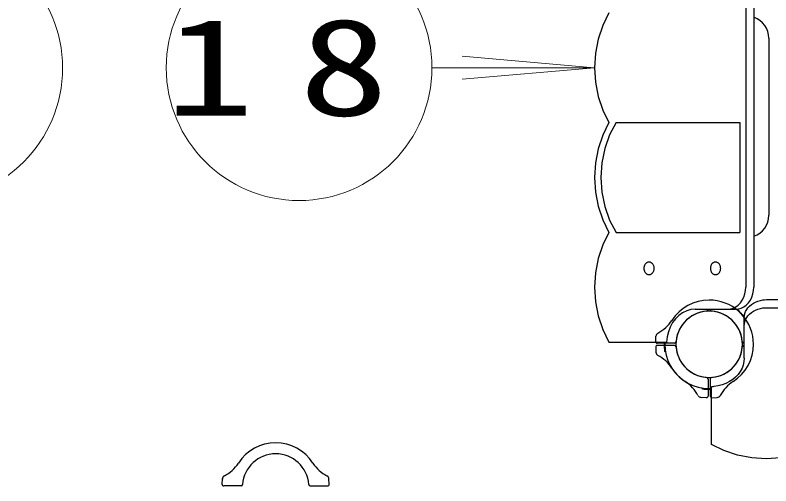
# Model space of a CAD drawing. Units: millimetres on the paper. Extents: x -385 to 0, y -594 to 267.
# Drawn here: x -236.57 to -219.49, y 152.47 to 163.11 of the extents above; entities that cross this region are included whole.
import ezdxf

# ---------------------------------------------------------------- set-up
doc = ezdxf.new("R2010")
doc.units = ezdxf.units.MM
doc.layers.add('LY_1', color=7, linetype='Continuous', lineweight=25)
doc.styles.add('ＭＳ ゴシック', font='')
doc.styles.get('ＭＳ ゴシック').set_extended_font_data('MS Gothic')

msp = doc.modelspace()

# ---------------------------------------------------------------- linework, layer by layer
at = {"layer": 'LY_1', "color": 1}
for p, q in [((-220.062, 166.88), (-220.062, 156.965)), ((-219.88, 166.88), (-219.88, 156.965)), ((-219.596, 156.681), (-209.681, 156.681)), ((-221.203, 156.465), (-220.29, 156.465)), ((-219.596, 156.499), (-209.681, 156.499)), ((-220.096, 155.358), (-220.096, 156.271)), ((-223.156, 155.722), (-221.851, 155.722)), ((-220.838, 153.405), (-220.838, 154.71))]:
    msp.add_line(p, q, dxfattribs=at)
at = {"layer": 'LY_1', "color": 40}
msp.add_line((-219.538, 162.589), (-219.538, 158.589), dxfattribs=at)
at = {"layer": 'LY_1', "lineweight": 13}
for p, q in [((-223.475, 161.922), (-226.464, 162.184)), ((-227.151, 161.922), (-223.475, 161.922)), ((-223.475, 161.922), (-226.464, 161.661))]:
    msp.add_line(p, q, dxfattribs=at)
at = {"layer": 'LY_1', "color": 2}
for p, q in [((-222.986, 160.682), (-220.198, 160.682)), ((-220.198, 160.682), (-220.198, 158.202)), ((-222.986, 158.202), (-220.198, 158.202)), ((-220.913, 156.454), (-220.913, 156.465)), ((-220.863, 156.454), (-220.863, 156.465)), ((-222.096, 155.732), (-222.091, 155.853)), ((-221.67, 155.697), (-222.062, 155.697)), ((-220.107, 155.697), (-220.096, 155.697)), ((-222.096, 155.613), (-222.091, 155.482)), ((-221.67, 155.647), (-222.062, 155.647)), ((-220.107, 155.647), (-220.096, 155.647)), ((-220.913, 154.891), (-220.913, 154.499)), ((-220.863, 154.891), (-220.863, 154.499)), ((-220.948, 154.465), (-221.079, 154.47)), ((-220.829, 154.465), (-220.708, 154.469)), ((-231.887, 152.506), (-231.882, 152.637)), ((-229.473, 152.506), (-229.477, 152.637)), ((-231.461, 152.472), (-231.854, 152.472)), ((-229.899, 152.472), (-229.506, 152.472))]:
    msp.add_line(p, q, dxfattribs=at)
at = {"layer": 'LY_1'}
for p, q in [((-221.874, 155.506), (-221.877, 155.506)), ((-221.055, 154.686), (-221.055, 154.684))]:
    msp.add_line(p, q, dxfattribs=at)
at = {"layer": 'LY_1', "color": 1}
for points in [[(-223.156, 163.162), (-223.293, 162.878), (-223.393, 162.572), (-223.454, 162.251), (-223.475, 161.922), (-223.454, 161.594), (-223.393, 161.272), (-223.293, 160.966), (-223.156, 160.682)], [(-223.156, 160.682), (-223.293, 160.398), (-223.393, 160.092), (-223.454, 159.771), (-223.475, 159.442), (-223.454, 159.114), (-223.393, 158.792), (-223.293, 158.486), (-223.156, 158.202)], [(-223.156, 158.202), (-223.293, 157.918), (-223.393, 157.612), (-223.454, 157.291), (-223.475, 156.962), (-223.454, 156.634), (-223.393, 156.312), (-223.293, 156.006), (-223.156, 155.722)], [(-220.471, 156.465), (-220.407, 156.471), (-220.345, 156.489), (-220.285, 156.519), (-220.231, 156.56), (-220.182, 156.611), (-220.14, 156.671), (-220.106, 156.738), (-220.082, 156.81), (-220.067, 156.887), (-220.062, 156.965)], [(-220.29, 156.465), (-220.226, 156.471), (-220.163, 156.489), (-220.104, 156.519), (-220.049, 156.56), (-220, 156.611), (-219.958, 156.671), (-219.925, 156.738), (-219.9, 156.81), (-219.885, 156.887), (-219.88, 156.965)], [(-220.096, 156.271), (-220.093, 156.319), (-220.082, 156.367), (-220.065, 156.413), (-220.041, 156.457), (-220.012, 156.499), (-219.976, 156.537), (-219.935, 156.572), (-219.89, 156.602), (-219.84, 156.628), (-219.787, 156.65), (-219.732, 156.665), (-219.674, 156.676), (-219.635, 156.679), (-219.596, 156.681)], [(-221.203, 156.465), (-221.301, 156.456), (-221.396, 156.429), (-221.487, 156.385), (-221.571, 156.325), (-221.647, 156.25), (-221.713, 156.162), (-221.768, 156.063), (-221.81, 155.955), (-221.837, 155.841), (-221.851, 155.722)], [(-220.096, 156.089), (-220.093, 156.138), (-220.082, 156.185), (-220.065, 156.231), (-220.041, 156.275), (-220.012, 156.317), (-219.976, 156.355), (-219.935, 156.39), (-219.89, 156.421), (-219.84, 156.447), (-219.787, 156.468), (-219.732, 156.484), (-219.674, 156.494), (-219.635, 156.498), (-219.596, 156.499)], [(-220.096, 155.358), (-220.102, 155.28), (-220.118, 155.204), (-220.146, 155.13), (-220.185, 155.059), (-220.233, 154.993), (-220.291, 154.932), (-220.357, 154.876), (-220.431, 154.828), (-220.511, 154.787), (-220.597, 154.754), (-220.687, 154.73), (-220.779, 154.715), (-220.809, 154.712), (-220.838, 154.71)], [(-218.358, 153.405), (-218.642, 153.268), (-218.949, 153.168), (-219.27, 153.106), (-219.598, 153.086), (-219.927, 153.106), (-220.248, 153.168), (-220.555, 153.268), (-220.838, 153.405)]]:
    msp.add_lwpolyline(points, dxfattribs=at)
at = {"layer": 'LY_1', "color": 2}
msp.add_lwpolyline([(-222.986, 160.682), (-223.137, 160.404), (-223.248, 160.099), (-223.316, 159.775), (-223.338, 159.442), (-223.316, 159.11), (-223.248, 158.786), (-223.137, 158.481), (-222.986, 158.202)], dxfattribs=at)
at = {"layer": 'LY_1'}
for points in [[(-222.246, 157.247), (-222.236, 157.248), (-222.226, 157.25), (-222.216, 157.252), (-222.207, 157.256), (-222.197, 157.261), (-222.188, 157.266), (-222.18, 157.273), (-222.172, 157.281), (-222.164, 157.289), (-222.157, 157.298), (-222.151, 157.308), (-222.146, 157.318), (-222.141, 157.329), (-222.137, 157.341), (-222.134, 157.352), (-222.132, 157.364), (-222.131, 157.377), (-222.13, 157.389), (-222.131, 157.401), (-222.132, 157.414), (-222.134, 157.426), (-222.137, 157.438), (-222.141, 157.449), (-222.146, 157.46), (-222.151, 157.47), (-222.157, 157.48), (-222.164, 157.489), (-222.172, 157.498), (-222.18, 157.505), (-222.188, 157.512), (-222.197, 157.517), (-222.207, 157.522), (-222.216, 157.526), (-222.226, 157.529), (-222.236, 157.53), (-222.246, 157.531), (-222.256, 157.53), (-222.266, 157.529), (-222.276, 157.526), (-222.286, 157.522), (-222.295, 157.517), (-222.304, 157.512), (-222.313, 157.505), (-222.321, 157.498), (-222.328, 157.489), (-222.335, 157.48), (-222.341, 157.47), (-222.347, 157.46), (-222.351, 157.449), (-222.355, 157.438), (-222.358, 157.426), (-222.361, 157.414), (-222.362, 157.401), (-222.362, 157.389), (-222.362, 157.377), (-222.361, 157.364), (-222.358, 157.352), (-222.355, 157.341), (-222.351, 157.329), (-222.347, 157.318), (-222.341, 157.308), (-222.335, 157.298), (-222.328, 157.289), (-222.321, 157.281), (-222.313, 157.273), (-222.304, 157.266), (-222.295, 157.261), (-222.286, 157.256), (-222.276, 157.252), (-222.266, 157.25), (-222.256, 157.248)], [(-220.744, 157.247), (-220.734, 157.248), (-220.724, 157.25), (-220.714, 157.252), (-220.705, 157.256), (-220.695, 157.261), (-220.686, 157.266), (-220.678, 157.273), (-220.67, 157.281), (-220.662, 157.289), (-220.656, 157.298), (-220.649, 157.308), (-220.644, 157.318), (-220.639, 157.329), (-220.635, 157.341), (-220.632, 157.352), (-220.63, 157.364), (-220.629, 157.377), (-220.628, 157.389), (-220.629, 157.401), (-220.63, 157.414), (-220.632, 157.426), (-220.635, 157.438), (-220.639, 157.449), (-220.644, 157.46), (-220.649, 157.47), (-220.656, 157.48), (-220.662, 157.489), (-220.67, 157.498), (-220.678, 157.505), (-220.686, 157.512), (-220.695, 157.517), (-220.705, 157.522), (-220.714, 157.526), (-220.724, 157.529), (-220.734, 157.53), (-220.744, 157.531), (-220.755, 157.53), (-220.765, 157.529), (-220.774, 157.526), (-220.784, 157.522), (-220.794, 157.517), (-220.802, 157.512), (-220.811, 157.505), (-220.819, 157.498), (-220.827, 157.489), (-220.833, 157.48), (-220.84, 157.47), (-220.845, 157.46), (-220.85, 157.449), (-220.854, 157.438), (-220.857, 157.426), (-220.859, 157.414), (-220.86, 157.401), (-220.861, 157.389), (-220.86, 157.377), (-220.859, 157.364), (-220.857, 157.352), (-220.854, 157.341), (-220.85, 157.329), (-220.845, 157.318), (-220.84, 157.308), (-220.833, 157.298), (-220.827, 157.289), (-220.819, 157.281), (-220.811, 157.273), (-220.802, 157.266), (-220.794, 157.261), (-220.784, 157.256), (-220.774, 157.252), (-220.765, 157.25), (-220.755, 157.248)]]:
    msp.add_lwpolyline(points, close=True, dxfattribs=at)
at = {"layer": 'LY_1', "lineweight": 13}
for centre in [(-238.494, 161.916), (-230.151, 161.922)]:
    msp.add_circle(centre, 3, dxfattribs=at)
at = {"layer": 'LY_1', "color": 40}
for centre, start, end in [((-220.038, 162.589), 0, 71.541), ((-220.038, 158.589), 288.459, 0)]:
    msp.add_arc(centre, 0.5, start, end, dxfattribs=at)
at = {"layer": 'LY_1', "color": 2}
for centre, radius, start, end in [((-220.888, 155.672), 1, 90, 147.2728), ((-220.888, 155.672), 1, 47.7828, 90), ((-220.888, 155.672), 0.75, 94.2707, 265.7293), ((-220.888, 155.672), 0.75, 4.2707, 175.7293), ((-220.947, 156.454), 0.0333, 274.2707, 0), ((-220.83, 156.454), 0.0333, 180, 265.7293), ((-220.888, 155.672), 0.75, 274.2707, 85.7293), ((-218.543, 157.8), 2.167, 217.9723, 222.2172), ((-218.761, 158.018), 2.167, 227.7828, 232.0277), ((-222.431, 156.664), 0.833, 297.4588, 327.2728), ((-220.888, 155.672), 1, 0, 42.2172), ((-222.008, 155.85), 0.0833, 117.4588, 178), ((-222.008, 155.85), 0.0833, 117.4588, 178), ((-222.062, 155.731), 0.0333, 178, 270), ((-220.888, 155.672), 1, 177.134, 180), ((-221.67, 155.731), 0.0333, 270, 355.7293), ((-220.107, 155.731), 0.0333, 184.2707, 270), ((-222.062, 155.614), 0.0333, 90, 182), ((-220.888, 155.672), 1, 180, 237.2728), ((-221.67, 155.614), 0.0333, 4.2707, 90), ((-220.888, 155.672), 0.75, 184.2707, 355.7293), ((-220.888, 155.672), 1, 302.7272, 0), ((-220.107, 155.614), 0.0333, 90, 175.7293), ((-222.008, 155.495), 0.0833, 182, 242.5412), ((-222.431, 154.681), 0.833, 32.7272, 62.5412), ((-220.888, 155.672), 1, 212.7272, 270), ((-220.947, 154.891), 0.0333, 0, 85.7293), ((-220.83, 154.891), 0.0333, 94.2707, 180), ((-221.88, 154.13), 0.833, 27.4588, 57.2728), ((-220.888, 155.672), 1, 270, 272.866), ((-219.897, 154.13), 0.833, 122.7272, 152.5412), ((-221.066, 154.553), 0.0833, 207.4588, 268), ((-220.711, 154.553), 0.0833, 272, 332.5412), ((-220.711, 154.553), 0.0833, 272, 332.5412), ((-220.947, 154.499), 0.0333, 268, 0), ((-220.83, 154.499), 0.0333, 180, 272), ((-230.68, 152.447), 1, 90, 147.2728), ((-230.68, 152.447), 1, 32.7272, 90), ((-230.68, 152.447), 0.75, 90, 175.7293), ((-230.68, 152.447), 0.75, 4.2707, 90), ((-232.222, 153.438), 0.833, 297.4588, 327.2728), ((-229.138, 153.438), 0.833, 212.7272, 242.5412), ((-231.8, 152.624), 0.0833, 117.4588, 178), ((-229.56, 152.624), 0.0833, 2, 62.5412), ((-231.854, 152.505), 0.0333, 178, 270), ((-231.461, 152.505), 0.0333, 270, 355.7293), ((-229.899, 152.505), 0.0333, 184.2707, 270), ((-229.506, 152.505), 0.0333, 270, 2)]:
    msp.add_arc(centre, radius, start, end, dxfattribs=at)
at = {"layer": 'LY_1'}
for centre, radius, start, end in [((-220.888, 155.672), 1.017, 177.181, 180), ((-220.888, 155.672), 1.017, 180, 188.6269), ((-221.877, 155.522), 0.0167, 188.6269, 270), ((-221.038, 154.684), 0.0167, 180, 261.3731), ((-220.888, 155.672), 1.017, 261.3731, 270), ((-220.888, 155.672), 1.017, 270, 272.819)]:
    msp.add_arc(centre, radius, start, end, dxfattribs=at)

# ---------------------------------------------------------------- texts
at = {"layer": 'LY_1', "insert": (-230.151, 161.922), "char_height": 2.199, "attachment_point": 5, "style": 'ＭＳ ゴシック'}
msp.add_mtext('\\T1.5;\\W1.35;18', dxfattribs=at)

doc.saveas('drawing.dxf')
